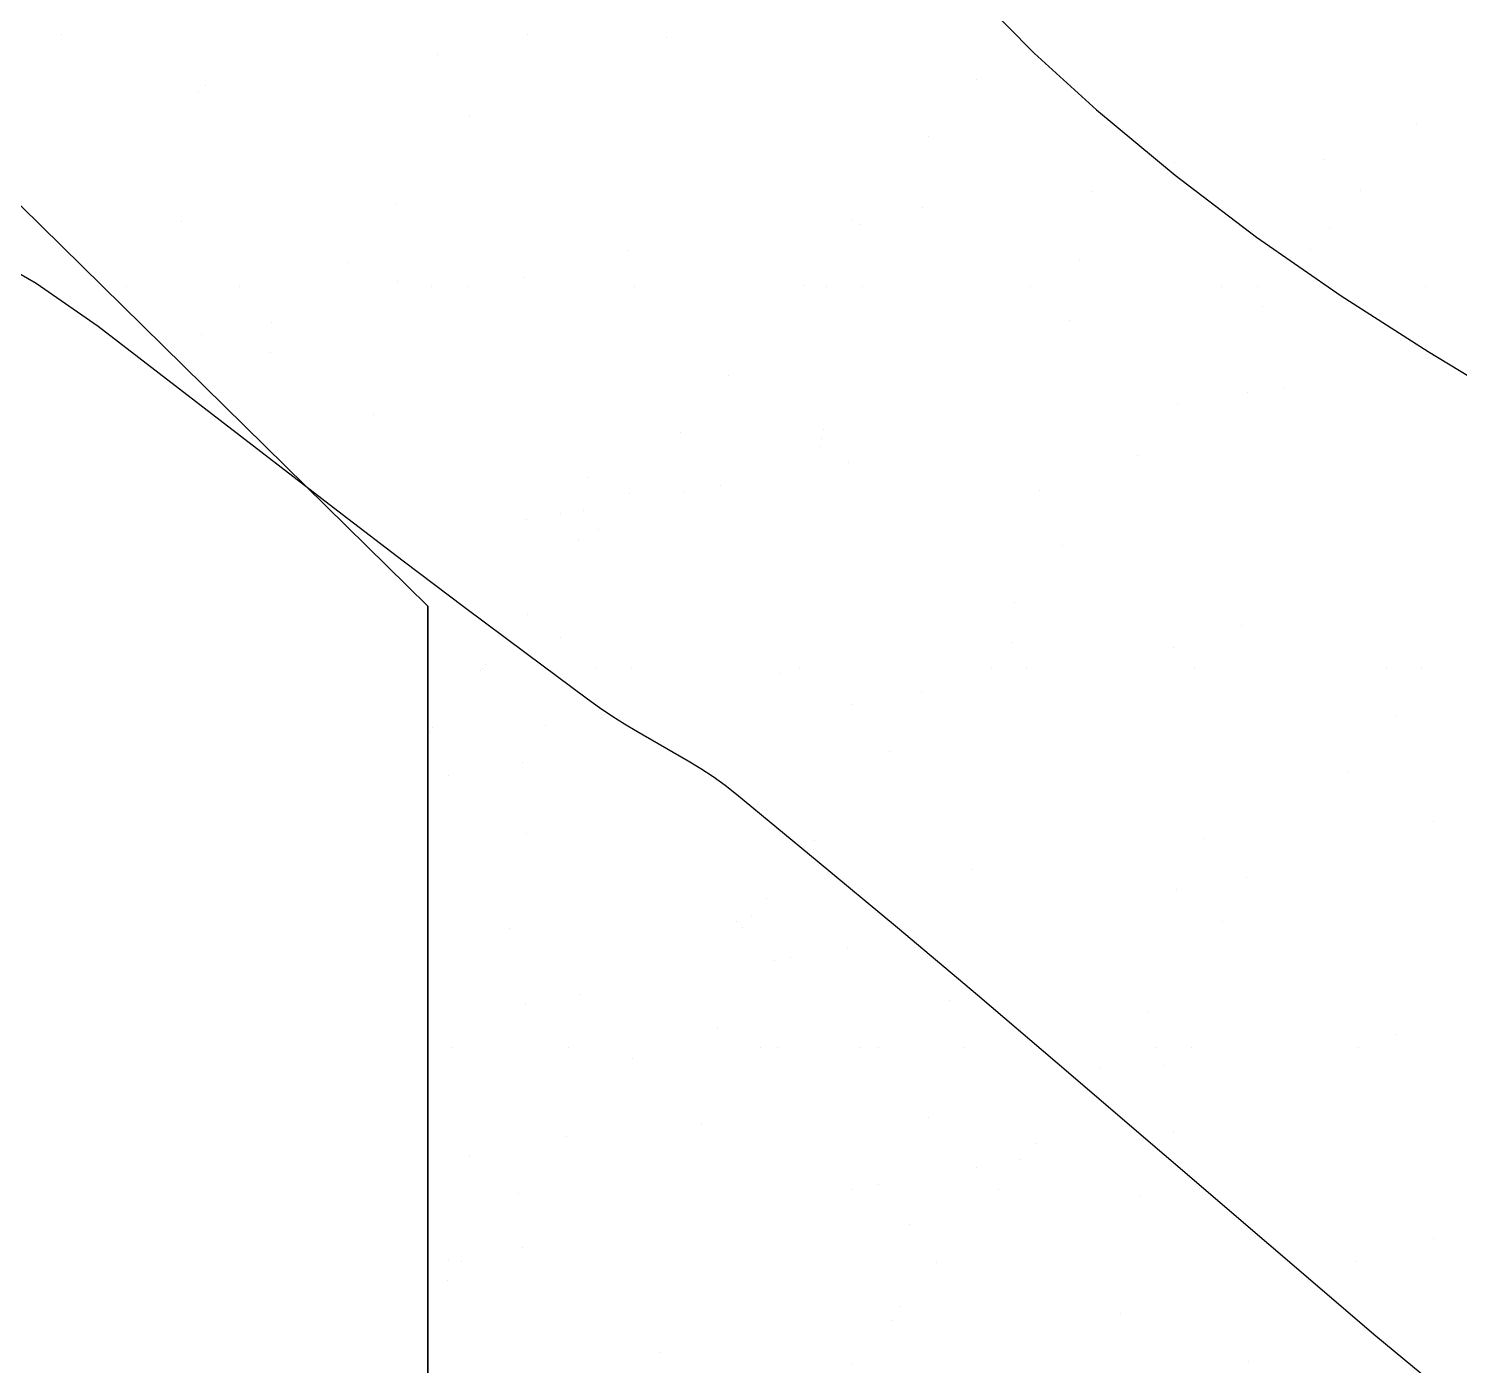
# Model space of a CAD drawing. Header units: metres. Extents: x -23 to 139, y -11 to 42.
# Drawn here: x 6.528 to 9.547, y 15.398 to 18.218 of the extents above; entities that cross this region are included whole.
import ezdxf

# ---------------------------------------------------------------- set-up
doc = ezdxf.new("R2010")
doc.units = ezdxf.units.M
doc.header["$LTSCALE"] = 96
doc.header["$MEASUREMENT"] = 0
doc.linetypes.add('Dash', pattern=[0.225, 0.15, -0.075])
for name, color, linetype, lineweight, true_color in [('CAD LAYER Presentation', 7, 'Continuous', 25, 0x000000), ('Roads', 9, 'Continuous', 35, 0x808080), ('Terrain_ Elevation Data', 9, 'Dash', 25, 0x808080)]:
    doc.layers.add(name, color=color, linetype=linetype, lineweight=lineweight, true_color=true_color)

msp = doc.modelspace()

# ---------------------------------------------------------------- linework, layer by layer
at = {"layer": 'CAD LAYER Presentation', "linetype": 'Dash', "lineweight": 13, "transparency": 33554687}
msp.add_lwpolyline([(16.0123, 14.9407), (16.0123, 15.3028, 0.408288), (8.8452, 21.0239), (5.355, 21.0239), (5.355, 18.888), (6.6591, 18.8754, -0.10053), (10.7005, 18.2546, -0.274324), (14.189, 13.8982)], format="xyb", dxfattribs=at)
at = {"layer": 'Roads', "color": 18, "lineweight": 0, "true_color": 0x000000, "transparency": 33554687}
for p, q in [((6.5974, 18.2053), (6.5974, 18.2053)), ((7.5805, 18.2051), (7.5805, 18.2051)), ((7.8743, 18.1996), (7.8743, 18.1996)), ((7.3906, 18.164), (7.3906, 18.164)), ((6.9015, 18.0973), (6.9015, 18.0973)), ((8.5291, 18.1113), (8.5291, 18.1113)), ((6.8862, 18.0827), (6.8862, 18.0827)), ((7.4596, 18.0348), (7.4596, 18.0348)), ((9.4568, 18.0187), (9.4568, 18.0187)), ((8.4279, 17.9907), (8.4279, 17.9907)), ((8.9462, 17.9348), (8.9462, 17.9348)), ((9.2608, 17.9417), (9.2608, 17.9417)), ((8.7717, 17.875), (8.7717, 17.875)), ((9.3378, 17.8769), (9.3378, 17.8769)), ((9.3378, 17.8769), (9.3378, 17.8769)), ((7.3015, 17.8463), (7.3015, 17.8463)), ((8.2667, 17.8149), (8.2667, 17.8149)), ((8.4144, 17.841), (8.4144, 17.841)), ((6.8511, 17.8112), (6.8511, 17.8112)), ((8.282, 17.8047), (8.282, 17.8047)), ((9.2724, 17.799), (9.2724, 17.799)), ((7.2003, 17.7257), (7.2003, 17.7257)), ((7.7951, 17.7505), (7.7951, 17.7505)), ((8.7464, 17.7315), (8.7464, 17.7315)), ((9.2332, 17.7523), (9.2332, 17.7523)), ((7.5724, 17.6925), (7.5724, 17.6925)), ((6.6845, 17.6748), (6.6845, 17.6748)), ((6.735, 17.6748), (6.735, 17.6748)), ((6.9734, 17.6748), (6.9734, 17.6748)), ((7.306, 17.6839), (7.306, 17.6839)), ((7.3784, 17.6748), (7.3784, 17.6748)), ((7.4534, 17.6748), (7.4534, 17.6748)), ((7.8074, 17.6748), (7.8074, 17.6748)), ((8.1637, 17.6758), (8.1637, 17.6758)), ((8.2124, 17.6748), (8.2124, 17.6748)), ((8.2874, 17.6748), (8.2874, 17.6748)), ((8.6414, 17.6748), (8.6414, 17.6748)), ((9.0464, 17.6748), (9.0464, 17.6748)), ((9.1214, 17.6748), (9.1214, 17.6748)), ((9.4754, 17.6748), (9.4754, 17.6748)), ((8.7238, 17.6032), (8.7238, 17.6032)), ((8.7238, 17.6032), (8.7238, 17.6032)), ((9.132, 17.6317), (9.132, 17.6317)), ((6.8929, 17.5727), (6.8929, 17.5727)), ((7.0406, 17.5988), (7.0406, 17.5988)), ((6.8059, 17.5554), (6.8059, 17.5554)), ((7.0397, 17.5344), (7.0397, 17.5344)), ((8.0056, 17.4874), (8.0056, 17.4874)), ((9.1006, 17.4508), (9.1006, 17.4508)), ((9.1762, 17.4616), (9.1762, 17.4616)), ((8.9529, 17.4248), (8.9529, 17.4248)), ((6.9437, 17.4199), (6.9437, 17.4199)), ((7.2567, 17.4048), (7.2567, 17.4048)), ((7.9043, 17.3667), (7.9043, 17.3667)), ((8.2057, 17.3721), (8.2057, 17.3721)), ((8.2057, 17.3721), (8.2057, 17.3721)), ((8.1995, 17.3371), (8.1995, 17.3371)), ((8.2024, 17.3537), (8.2024, 17.3537)), ((8.2586, 17.3023), (8.2586, 17.3023)), ((8.8678, 17.3169), (8.8678, 17.3169)), ((7.7104, 17.2705), (7.7104, 17.2705)), ((7.9122, 17.2413), (7.9122, 17.2413)), ((7.9122, 17.2413), (7.9122, 17.2413)), ((7.9875, 17.2546), (7.9875, 17.2546)), ((8.6605, 17.2444), (8.6605, 17.2444)), ((7.7962, 17.2378), (7.7962, 17.2378)), ((7.579, 17.1825), (7.579, 17.1825)), ((7.6515, 17.1953), (7.6515, 17.1953)), ((7.6984, 17.2022), (7.6984, 17.2022)), ((7.2127, 17.1552), (7.2127, 17.1552)), ((7.7314, 17.1607), (7.7314, 17.1607)), ((7.7314, 17.1607), (7.7314, 17.1607)), ((7.6876, 17.1411), (7.6876, 17.1411)), ((7.6876, 17.1411), (7.6876, 17.1411)), ((8.7097, 17.1284), (8.7097, 17.1284)), ((8.6084, 17.0078), (8.6084, 17.0078)), ((7.5819, 16.9824), (7.5819, 16.9824)), ((9.0876, 16.9594), (9.0876, 16.9594)), ((7.6509, 16.9331), (7.6509, 16.9331)), ((8.604, 16.9237), (8.604, 16.9237)), ((8.9447, 16.9122), (8.9447, 16.9122)), ((7.482, 16.8634), (7.482, 16.8634)), ((7.4859, 16.868), (7.4859, 16.868)), ((7.4923, 16.8757), (7.4923, 16.8757)), ((7.4923, 16.8757), (7.4923, 16.8757)), ((7.7254, 16.8714), (7.7254, 16.8714)), ((7.8004, 16.8714), (7.8004, 16.8714)), ((8.1149, 16.857), (8.1149, 16.857)), ((8.1544, 16.8714), (8.1544, 16.8714)), ((8.5594, 16.8714), (8.5594, 16.8714)), ((8.6344, 16.8714), (8.6344, 16.8714)), ((8.9884, 16.8714), (8.9884, 16.8714)), ((9.3934, 16.8714), (9.3934, 16.8714)), ((9.4684, 16.8714), (9.4684, 16.8714)), ((8.4129, 16.8184), (8.4129, 16.8184)), ((8.2652, 16.7924), (8.2652, 16.7924)), ((9.4138, 16.7694), (9.4138, 16.7694)), ((7.3708, 16.7308), (7.3708, 16.7308)), ((7.3745, 16.7353), (7.3745, 16.7353)), ((7.3808, 16.7428), (7.3808, 16.7428)), ((7.6181, 16.7472), (7.6181, 16.7472)), ((7.6181, 16.7472), (7.6181, 16.7472)), ((7.5709, 16.6699), (7.5709, 16.6699)), ((8.3442, 16.6929), (8.3442, 16.6929)), ((7.4143, 16.6423), (7.4143, 16.6423)), ((9.3125, 16.6488), (9.3125, 16.6488)), ((7.3708, 16.6346), (7.3708, 16.6346)), ((8.0662, 16.5809), (8.0662, 16.5809)), ((9.4921, 16.546), (9.4921, 16.546)), ((7.5783, 16.5212), (7.5783, 16.5212)), ((8.1861, 16.5045), (8.1861, 16.5045)), ((9.0084, 16.5103), (9.0084, 16.5103)), ((8.5193, 16.4436), (8.5193, 16.4436)), ((9.0991, 16.4282), (9.0991, 16.4282)), ((8.9514, 16.4022), (8.9514, 16.4022)), ((8.0849, 16.3838), (8.0849, 16.3838)), ((8.0226, 16.334), (8.0226, 16.334)), ((8.0226, 16.334), (8.0226, 16.334)), ((8.0528, 16.3456), (8.0528, 16.3456)), ((9.0483, 16.3339), (9.0483, 16.3339)), ((7.5427, 16.3191), (7.5427, 16.3191)), ((8.0337, 16.3228), (8.0337, 16.3228)), ((8.0337, 16.3228), (8.0337, 16.3228)), ((8.2571, 16.2798), (8.2571, 16.2798)), ((8.1025, 16.2525), (8.1025, 16.2525)), ((8.1025, 16.2525), (8.1025, 16.2525)), ((8.1361, 16.2584), (8.1361, 16.2584)), ((7.5776, 16.1599), (7.5776, 16.1599)), ((7.6917, 16.1801), (7.6917, 16.1801)), ((8.4707, 16.1676), (8.4707, 16.1676)), ((8.8902, 16.1455), (8.8902, 16.1455)), ((7.9828, 16.1079), (7.9828, 16.1079)), ((9.4129, 16.0969), (9.4129, 16.0969)), ((7.3708, 16.068), (7.3708, 16.068)), ((7.4226, 16.068), (7.4226, 16.068)), ((7.6674, 16.068), (7.6674, 16.068)), ((8.0724, 16.068), (8.0724, 16.068)), ((8.1092, 16.068), (8.1092, 16.068)), ((8.2831, 16.068), (8.2831, 16.068)), ((8.2831, 16.068), (8.2831, 16.068)), ((8.3213, 16.068), (8.3213, 16.068)), ((8.5014, 16.068), (8.5014, 16.068)), ((8.9064, 16.068), (8.9064, 16.068)), ((8.9814, 16.068), (8.9814, 16.068)), ((9.3354, 16.068), (9.3354, 16.068)), ((7.8015, 16.0461), (7.8015, 16.0461)), ((8.789, 16.0248), (8.789, 16.0248)), ((8.9238, 16.0302), (8.9238, 16.0302)), ((8.4272, 15.9209), (8.4272, 15.9209)), ((8.4272, 15.9209), (8.4272, 15.9209)), ((7.9471, 15.9057), (7.9471, 15.9057)), ((8.9432, 15.8896), (8.9432, 15.8896)), ((7.6626, 15.8805), (7.6626, 15.8805)), ((8.6551, 15.8653), (8.6551, 15.8653)), ((7.458, 15.839), (7.458, 15.839)), ((8.6193, 15.8325), (8.6193, 15.8325)), ((8.5293, 15.8166), (8.5293, 15.8166)), ((8.5293, 15.8166), (8.5293, 15.8166)), ((8.2637, 15.7698), (8.2637, 15.7698)), ((8.3214, 15.7799), (8.3214, 15.7799)), ((8.575, 15.7699), (8.575, 15.7699)), ((8.575, 15.7699), (8.575, 15.7699)), ((7.5613, 15.7599), (7.5613, 15.7599)), ((8.8751, 15.7544), (8.8751, 15.7544)), ((8.3873, 15.6946), (8.3873, 15.6946)), ((7.5694, 15.6473), (7.5694, 15.6473)), ((9.4931, 15.6659), (9.4931, 15.6659)), ((7.3708, 15.6123), (7.3708, 15.6123)), ((7.4139, 15.6199), (7.4139, 15.6199)), ((7.4421, 15.6178), (7.4421, 15.6178)), ((8.4447, 15.6145), (8.4447, 15.6145)), ((9.3282, 15.6168), (9.3282, 15.6168)), ((7.4119, 15.5778), (7.4119, 15.5778)), ((7.3708, 15.5327), (7.3708, 15.5327)), ((8.3667, 15.5216), (8.3667, 15.5216)), ((8.3516, 15.4923), (8.3516, 15.4923)), ((8.8317, 15.5078), (8.8317, 15.5078)), ((8.8317, 15.5078), (8.8317, 15.5078)), ((7.8625, 15.4256), (7.8625, 15.4256)), ((8.2654, 15.4009), (8.2654, 15.4009)), ((9.1025, 15.4065), (9.1025, 15.4065))]:
    msp.add_line(p, q, dxfattribs=at)
at = {"layer": 'Roads', "color": 8, "lineweight": 35, "true_color": 0x808080, "transparency": 33554687}
msp.add_lwpolyline([(-3.0679, 21.3515), (17.1255, 21.3496), (17.1255, 13.3792), (10.9158, 13.3792), (10.9158, 6.4592), (7.3708, 6.4592), (7.3708, 16.9998), (5.9965, 18.3515), (-3.1182, 18.3515), (-3.1182, 21.3515)], close=True, dxfattribs=at)
at = {"layer": 'Terrain_ Elevation Data', "transparency": 33554687}
for points in [[(8.5249, 18.2932), (8.6502, 18.1666), (8.7816, 18.0468), (8.9475, 17.9092), (9.1195, 17.7784), (9.2976, 17.6544), (9.4818, 17.5372), (10.2329, 17.0805)], [(9.5409, 15.3199), (9.3712, 15.4595), (8.6986, 16.0358), (8.5306, 16.1789), (8.3619, 16.321), (8.1925, 16.4621), (8.0223, 16.6022), (7.9978, 16.6214), (7.9727, 16.6395), (7.9468, 16.6566), (7.9202, 16.6727), (7.812, 16.7353), (7.7853, 16.7512), (7.759, 16.7679), (7.7332, 16.7853), (7.7079, 16.8034), (7.5778, 16.8997), (7.4481, 16.9967), (7.3189, 17.0945), (7.1902, 17.193), (6.6747, 17.5895), (6.5443, 17.6808), (6.41, 17.7572)]]:
    msp.add_lwpolyline(points, dxfattribs=at)

doc.saveas('drawing.dxf')
